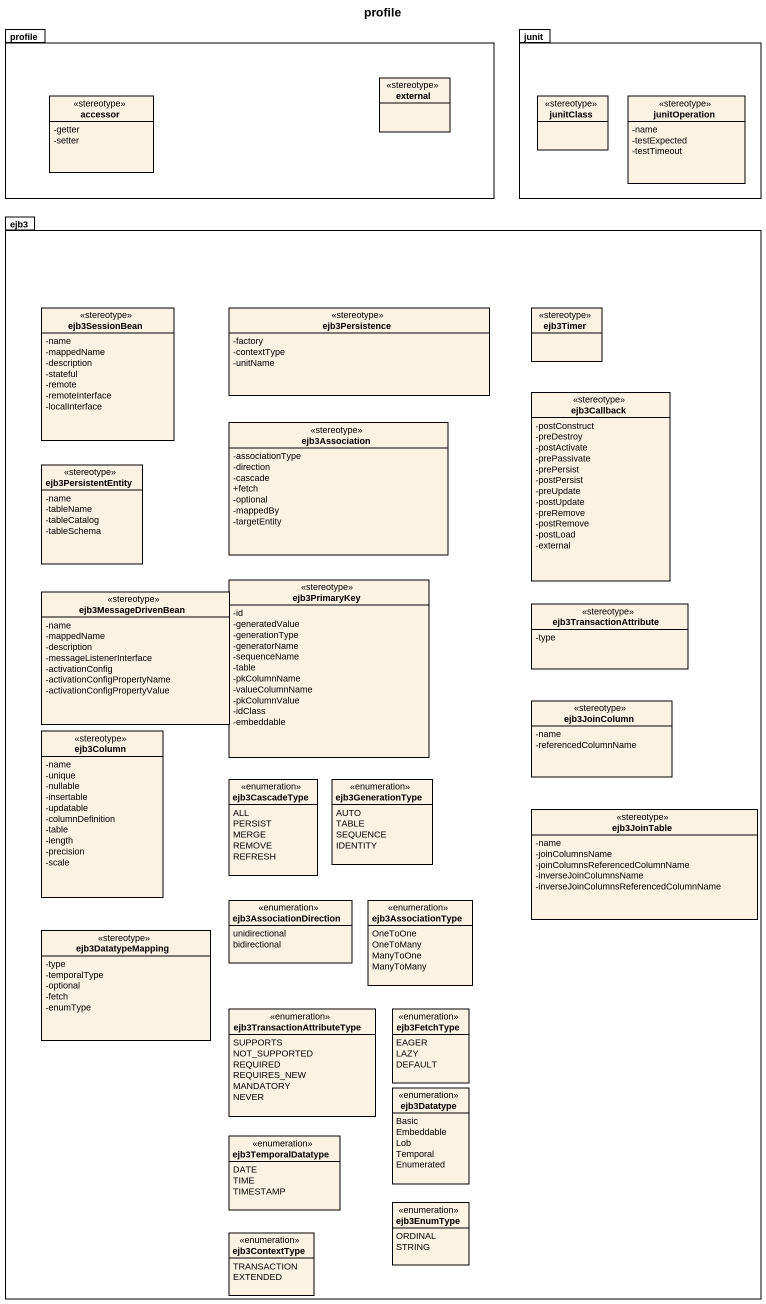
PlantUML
@startuml
title profile
hide circle
hide empty members
skinparam classAttributeIconSize 0
package profile {
  class external <<stereotype>>
  class accessor <<stereotype>> {
    -getter
    -setter
  }
}
package junit {
  class junitClass <<stereotype>>
  class junitOperation <<stereotype>> {
    -name
    -testExpected
    -testTimeout
  }
}
package ejb3 {
  class ejb3SessionBean <<stereotype>> {
    -name
    -mappedName
    -description
    -stateful
    -remote
    -remoteInterface
    -localInterface
  }
  class ejb3Persistence <<stereotype>> {
    -factory
    -contextType
    -unitName
  }
  class ejb3Timer <<stereotype>>
  class ejb3Callback <<stereotype>> {
    -postConstruct
    -preDestroy
    -postActivate
    -prePassivate
    -prePersist
    -postPersist
    -preUpdate
    -postUpdate
    -preRemove
    -postRemove
    -postLoad
    -external
  }
  class ejb3Association <<stereotype>> {
    -associationType
    -direction
    -cascade
    +fetch
    -optional
    -mappedBy
    -targetEntity
  }
  class ejb3PersistentEntity <<stereotype>> {
    -name
    -tableName
    -tableCatalog
    -tableSchema
  }
  class ejb3PrimaryKey <<stereotype>> {
    -id
    -generatedValue
    -generationType
    -generatorName
    -sequenceName
    -table
    -pkColumnName
    -valueColumnName
    -pkColumnValue
    -idClass
    -embeddable
  }
  class ejb3MessageDrivenBean <<stereotype>> {
    -name
    -mappedName
    -description
    -messageListenerInterface
    -activationConfig
    -activationConfigPropertyName
    -activationConfigPropertyValue
  }
  class ejb3TransactionAttribute <<stereotype>> {
    -type
  }
  class ejb3JoinColumn <<stereotype>> {
    -name
    -referencedColumnName
  }
  class ejb3Column <<stereotype>> {
    -name
    -unique
    -nullable
    -insertable
    -updatable
    -columnDefinition
    -table
    -length
    -precision
    -scale
  }
  enum ejb3CascadeType {
    ALL
    PERSIST
    MERGE
    REMOVE
    REFRESH
  }
  enum ejb3GenerationType {
    AUTO
    TABLE
    SEQUENCE
    IDENTITY
  }
  class ejb3JoinTable <<stereotype>> {
    -name
    -joinColumnsName
    -joinColumnsReferencedColumnName
    -inverseJoinColumnsName
    -inverseJoinColumnsReferencedColumnName
  }
  enum ejb3AssociationDirection {
    unidirectional
    bidirectional
  }
  enum ejb3AssociationType {
    OneToOne
    OneToMany
    ManyToOne
    ManyToMany
  }
  class ejb3DatatypeMapping <<stereotype>> {
    -type
    -temporalType
    -optional
    -fetch
    -enumType
  }
  enum ejb3TransactionAttributeType {
    SUPPORTS
    NOT_SUPPORTED
    REQUIRED
    REQUIRES_NEW
    MANDATORY
    NEVER
  }
  enum ejb3FetchType {
    EAGER
    LAZY
    DEFAULT
  }
  enum ejb3Datatype {
    Basic
    Embeddable
    Lob
    Temporal
    Enumerated
  }
  enum ejb3TemporalDatatype {
    DATE
    TIME
    TIMESTAMP
  }
  enum ejb3EnumType {
    ORDINAL
    STRING
  }
  enum ejb3ContextType {
    TRANSACTION
    EXTENDED
  }
}
@enduml
